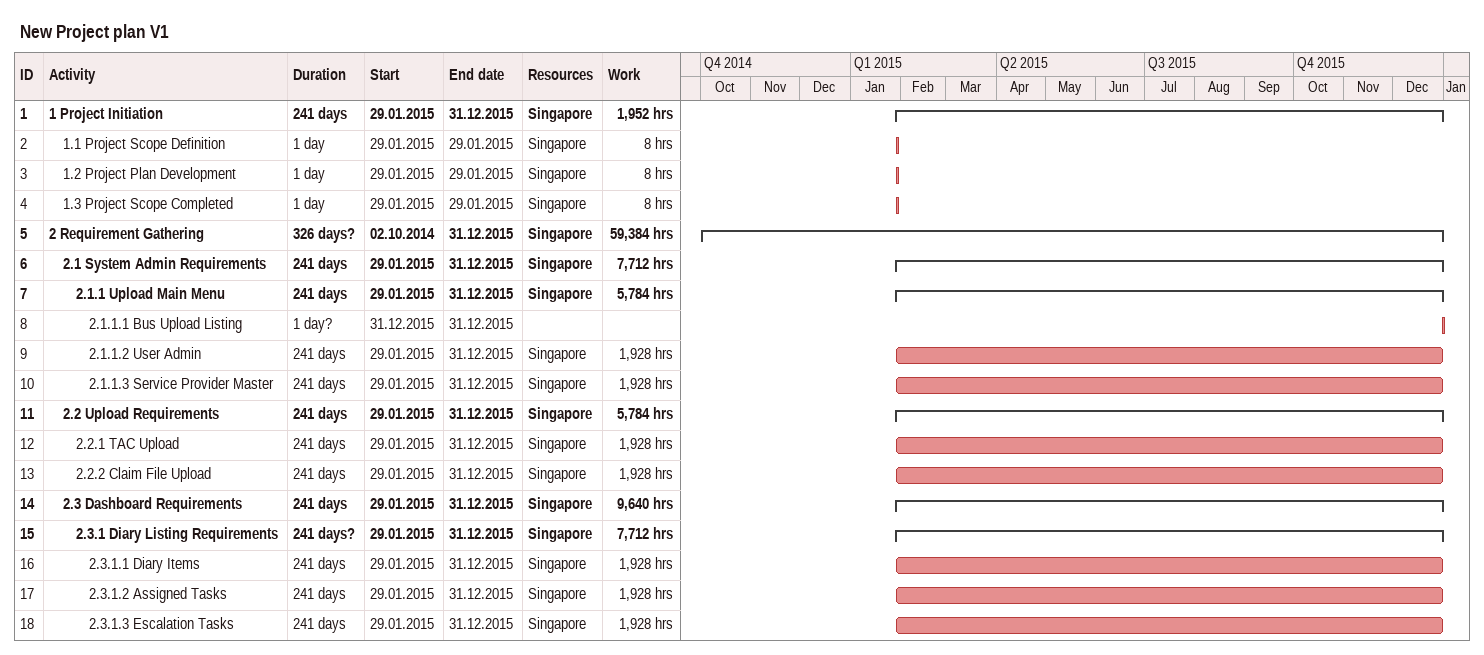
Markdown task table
New Project plan V1

| ID | Level | Task | Duration | Start | Finish | Resources | Work (h) |
|---|---|---|---|---|---|---|---|
| 1 | 1 | **1 Project Initiation** | 241d | 2015-01-29 | 2015-12-31 | Singapore | 1952 |
| 2 | 2 | 1.1 Project Scope Definition | 1d | 2015-01-29 | 2015-01-29 | Singapore | 8 |
| 3 | 2 | 1.2 Project Plan Development | 1d | 2015-01-29 | 2015-01-29 | Singapore | 8 |
| 4 | 2 | 1.3 Project Scope Completed | 1d | 2015-01-29 | 2015-01-29 | Singapore | 8 |
| 5 | 1 | **2 Requirement Gathering** | 326d? | 2014-10-02 | 2015-12-31 | Singapore | 59384 |
| 6 | 2 | **2.1 System Admin Requirements** | 241d | 2015-01-29 | 2015-12-31 | Singapore | 7712 |
| 7 | 3 | **2.1.1 Upload Main Menu** | 241d | 2015-01-29 | 2015-12-31 | Singapore | 5784 |
| 8 | 4 | 2.1.1.1 Bus Upload Listing | 1d? | 2015-12-31 | 2015-12-31 |  |  |
| 9 | 4 | 2.1.1.2 User Admin | 241d | 2015-01-29 | 2015-12-31 | Singapore | 1928 |
| 10 | 4 | 2.1.1.3 Service Provider Master | 241d | 2015-01-29 | 2015-12-31 | Singapore | 1928 |
| 11 | 2 | **2.2 Upload Requirements** | 241d | 2015-01-29 | 2015-12-31 | Singapore | 5784 |
| 12 | 3 | 2.2.1 TAC Upload | 241d | 2015-01-29 | 2015-12-31 | Singapore | 1928 |
| 13 | 3 | 2.2.2 Claim File Upload | 241d | 2015-01-29 | 2015-12-31 | Singapore | 1928 |
| 14 | 2 | **2.3 Dashboard Requirements** | 241d | 2015-01-29 | 2015-12-31 | Singapore | 9640 |
| 15 | 3 | **2.3.1 Diary Listing Requirements** | 241d? | 2015-01-29 | 2015-12-31 | Singapore | 7712 |
| 16 | 4 | 2.3.1.1 Diary Items | 241d | 2015-01-29 | 2015-12-31 | Singapore | 1928 |
| 17 | 4 | 2.3.1.2 Assigned Tasks | 241d | 2015-01-29 | 2015-12-31 | Singapore | 1928 |
| 18 | 4 | 2.3.1.3 Escalation Tasks | 241d | 2015-01-29 | 2015-12-31 | Singapore | 1928 |
